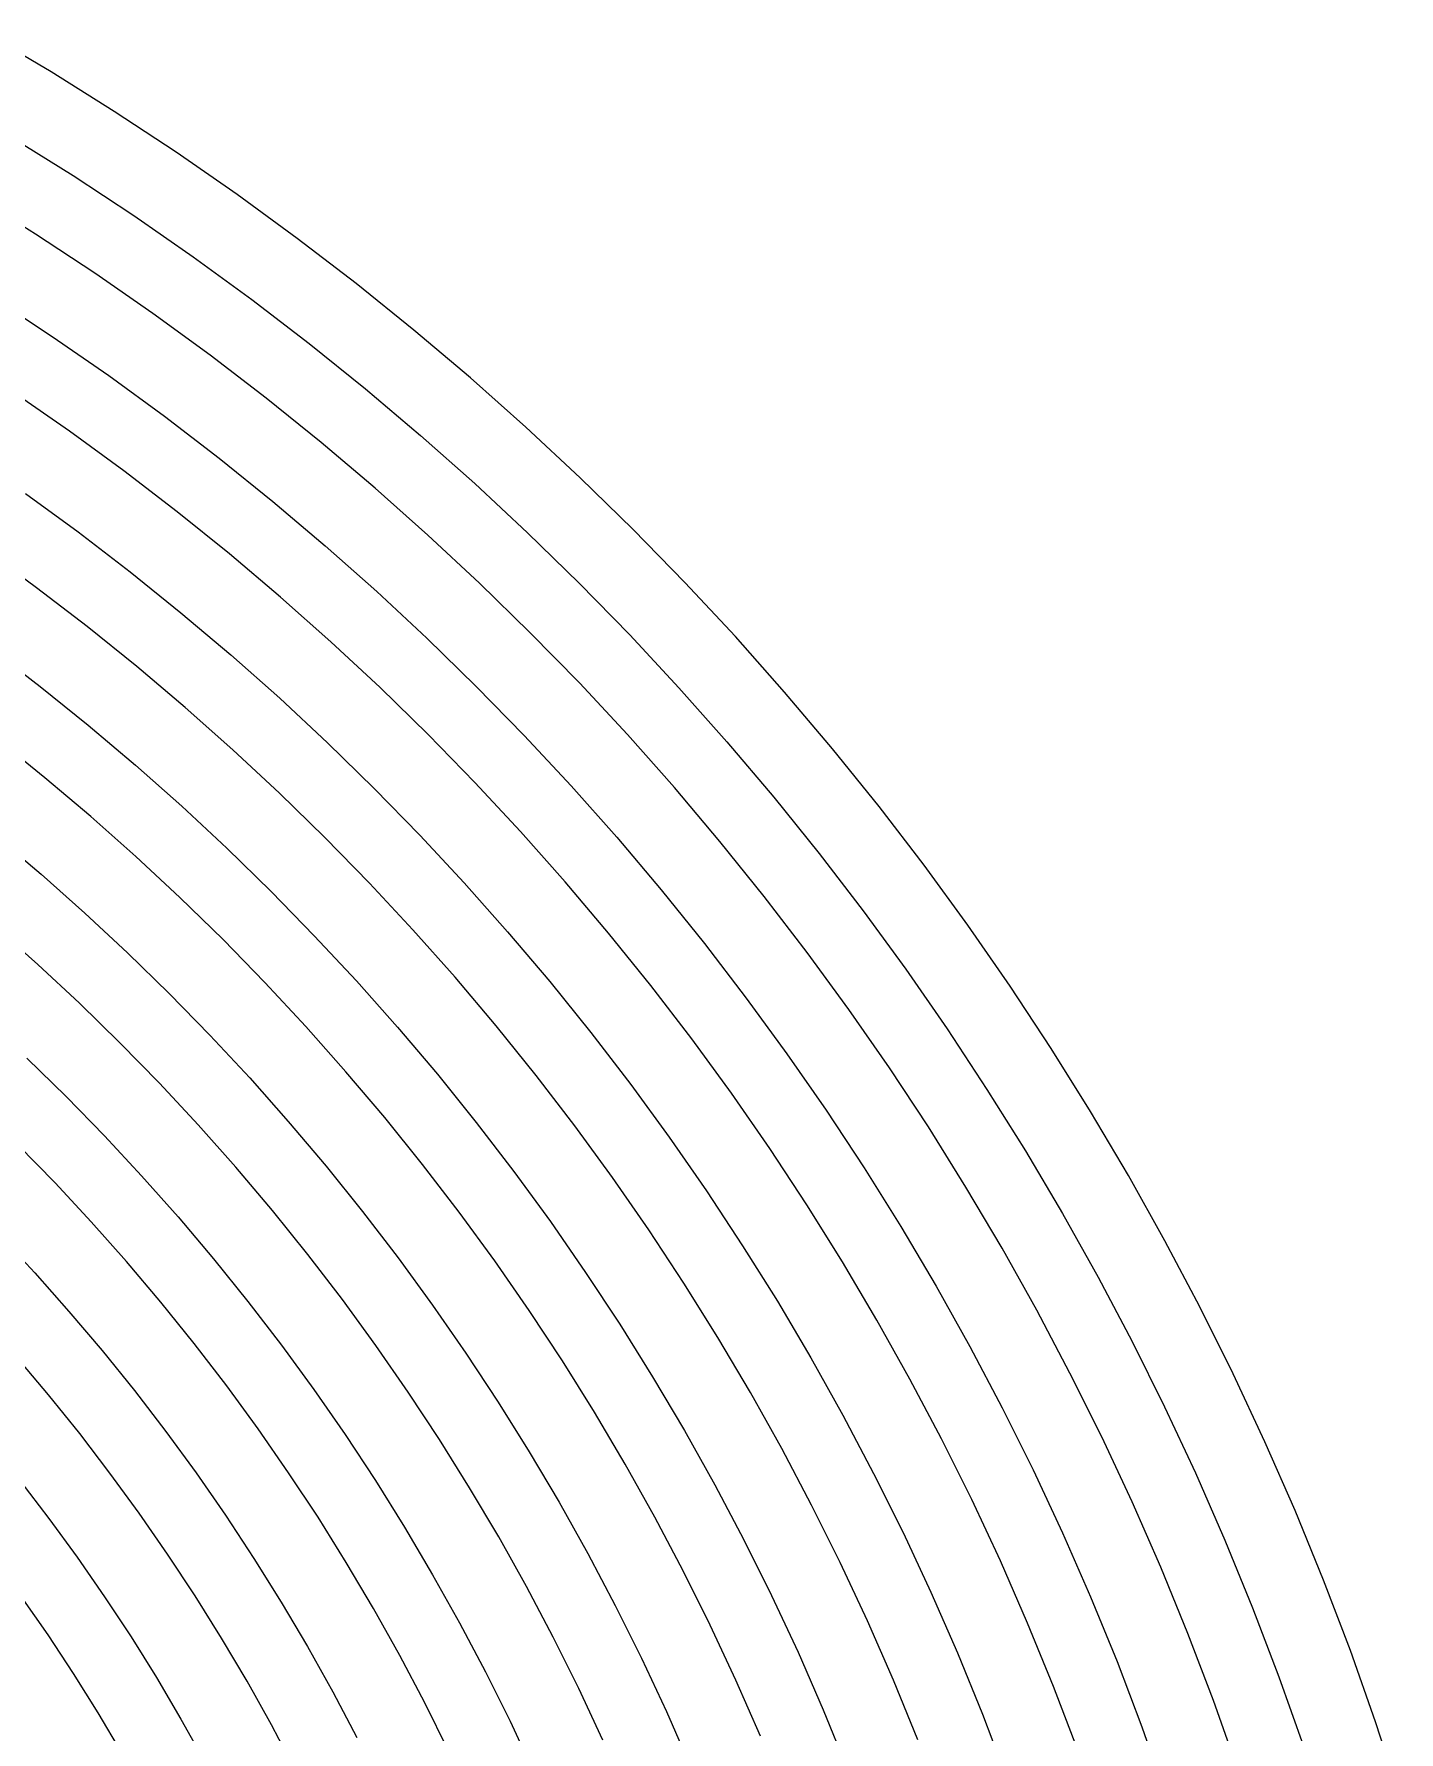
# Model space of a CAD drawing. Extents: x 0 to 82.9, y 0 to 81.
# Drawn here: x 61.26 to 79.18, y 53.34 to 75.63 of the extents above; entities that cross this region are included whole.
import ezdxf

# ---------------------------------------------------------------- set-up
doc = ezdxf.new("R2010")
doc.units = 0
doc.layers.get('0').update_dxf_attribs({"linetype": 'CONTINUOUS'})

msp = doc.modelspace()

# ---------------------------------------------------------------- linework, layer by layer
at = {"color": 0}
for p, q in [((61.4839, 75.1279), (60.6432, 75.6267)), ((62.3136, 74.6111), (61.4839, 75.1279)), ((63.1278, 74.0738), (62.3136, 74.6111)), ((60.9671, 74.2735), (61.7746, 73.7676)), ((63.9286, 73.5182), (63.1278, 74.0738)), ((61.7746, 73.7676), (62.5697, 73.2441)), ((61.2814, 72.9989), (60.4933, 73.4921)), ((64.7153, 72.9439), (63.9286, 73.5182)), ((62.5697, 73.2441), (63.3511, 72.7026)), ((62.0586, 72.4877), (61.2814, 72.9989)), ((65.4886, 72.3512), (64.7153, 72.9439)), ((63.3511, 72.7026), (64.1188, 72.1431)), ((62.822, 71.9571), (62.0586, 72.4877)), ((66.2464, 71.7405), (65.4886, 72.3512)), ((60.7441, 72.1568), (61.499, 71.658)), ((64.1188, 72.1431), (64.8727, 71.5641)), ((63.5716, 71.41), (62.822, 71.9571)), ((61.499, 71.658), (62.2434, 71.1426)), ((64.8727, 71.5641), (65.611, 70.969)), ((66.9893, 71.1122), (66.2464, 71.7405)), ((64.3075, 70.8448), (63.5716, 71.41)), ((62.2434, 71.1426), (62.9737, 70.6092)), ((67.7168, 70.466), (66.9893, 71.1122)), ((61.7266, 70.4123), (61.0002, 70.9164)), ((65.611, 70.969), (66.3346, 70.3559)), ((65.0296, 70.2635), (64.3075, 70.8448)), ((62.9737, 70.6092), (63.6901, 70.0595)), ((68.4294, 69.8031), (67.7168, 70.466)), ((62.4388, 69.8927), (61.7266, 70.4123)), ((65.738, 69.6655), (65.0296, 70.2635)), ((66.3346, 70.3559), (67.0458, 69.7258)), ((63.6901, 70.0595), (64.3943, 69.4916)), ((63.1391, 69.3554), (62.4388, 69.8927)), ((69.1236, 69.1236), (68.4294, 69.8031)), ((61.1477, 69.5978), (61.8409, 69.0922)), ((66.4312, 69.0492), (65.738, 69.6655)), ((67.0458, 69.7258), (67.739, 69.0795)), ((63.8253, 68.8026), (63.1391, 69.3554)), ((64.3943, 69.4916), (65.0833, 68.9088)), ((61.8409, 69.0922), (62.5228, 68.5698)), ((69.8031, 68.428), (69.1236, 69.1236)), ((65.0833, 68.9088), (65.7585, 68.3108)), ((67.1089, 68.4181), (66.4312, 69.0492)), ((67.739, 69.0795), (68.417, 68.4181)), ((61.2937, 68.3588), (60.6185, 68.8523)), ((64.4977, 68.2336), (63.8253, 68.8026)), ((62.5228, 68.5698), (63.1899, 68.0311)), ((67.7704, 67.7718), (67.1089, 68.4181)), ((68.417, 68.4181), (69.0795, 67.739)), ((70.466, 67.7168), (69.8031, 68.428)), ((61.958, 67.8505), (61.2937, 68.3588)), ((65.1577, 67.648), (64.4977, 68.2336)), ((65.7585, 68.3108), (66.4185, 67.6949)), ((63.1899, 68.0311), (63.8447, 67.4769)), ((62.6085, 67.3255), (61.958, 67.8505)), ((68.4181, 67.1089), (67.7704, 67.7718)), ((60.6972, 67.5584), (61.3406, 67.0638)), ((65.8026, 67.0486), (65.1577, 67.648)), ((66.4185, 67.6949), (67.0648, 67.0648)), ((69.0795, 67.739), (69.7258, 67.0458)), ((71.1108, 66.9893), (70.466, 67.7168)), ((63.2464, 66.7865), (62.6085, 67.3255)), ((63.8447, 67.4769), (64.4853, 66.9078)), ((69.0492, 66.4312), (68.4181, 67.1089)), ((61.3406, 67.0638), (61.9732, 66.5536)), ((64.4853, 66.9078), (65.1122, 66.325)), ((66.4323, 66.4323), (65.8026, 67.0486)), ((67.0648, 67.0648), (67.6949, 66.4185)), ((69.7258, 67.0458), (70.3559, 66.336)), ((71.7391, 66.2464), (71.1108, 66.9893)), ((63.8708, 66.2326), (63.2464, 66.7865)), ((61.9732, 66.5536), (62.5934, 66.0301)), ((67.0486, 65.8026), (66.4323, 66.4323)), ((67.6949, 66.4185), (68.3108, 65.7585)), ((69.6655, 65.738), (69.0492, 66.4312)), ((61.4041, 65.8647), (60.7878, 66.3607)), ((64.4825, 65.6636), (63.8708, 66.2326)), ((65.1122, 66.325), (65.7257, 65.7257)), ((70.3559, 66.336), (70.969, 65.611)), ((72.3512, 65.4886), (71.7391, 66.2464)), ((62.5934, 66.0301), (63.1994, 65.4925)), ((62.0078, 65.3549), (61.4041, 65.8647)), ((67.648, 65.1577), (67.0486, 65.8026)), ((68.3108, 65.7585), (68.9088, 65.0833)), ((65.0794, 65.0794), (64.4825, 65.6636)), ((65.7257, 65.7257), (66.325, 65.1122)), ((70.2635, 65.0296), (69.6655, 65.738)), ((70.969, 65.611), (71.5641, 64.8727)), ((62.5972, 64.83), (62.0078, 65.3549)), ((63.1994, 65.4925), (63.7921, 64.94)), ((72.9439, 64.7167), (72.3512, 65.4886)), ((60.7688, 65.0931), (61.353, 64.5982)), ((65.6636, 64.4825), (65.0794, 65.0794)), ((66.325, 65.1122), (66.9078, 64.4853)), ((68.2336, 64.4991), (67.648, 65.1577)), ((68.9088, 65.0833), (69.4916, 64.3943)), ((63.7921, 64.94), (64.3738, 64.3724)), ((70.8448, 64.3075), (70.2635, 65.0296)), ((71.5641, 64.8727), (72.1416, 64.1188)), ((63.1747, 64.2923), (62.5972, 64.83)), ((73.5182, 63.9286), (72.9439, 64.7167)), ((61.353, 64.5982), (61.9263, 64.0898)), ((66.2312, 63.8708), (65.6636, 64.4825)), ((66.9078, 64.4853), (67.4769, 63.8447)), ((68.8026, 63.8253), (68.2336, 64.4991)), ((63.7413, 63.7413), (63.1747, 64.2923)), ((64.3738, 64.3724), (64.9386, 63.7921)), ((69.4916, 64.3943), (70.0595, 63.6916)), ((71.41, 63.5716), (70.8448, 64.3075)), ((61.9263, 64.0898), (62.4858, 63.5688)), ((72.1416, 64.1188), (72.7026, 63.3511)), ((61.3117, 63.4146), (60.755, 63.9078)), ((64.2923, 63.1762), (63.7413, 63.7413)), ((64.9386, 63.7921), (65.4925, 63.1994)), ((66.7865, 63.2464), (66.2312, 63.8708)), ((67.4769, 63.8447), (68.0311, 63.1899)), ((69.3554, 63.1391), (68.8026, 63.8253)), ((74.0738, 63.1278), (73.5182, 63.9286)), ((62.4858, 63.5688), (63.0343, 63.0343)), ((70.0595, 63.6916), (70.6092, 62.9737)), ((71.9571, 62.822), (71.41, 63.5716)), ((61.8561, 62.9073), (61.3117, 63.4146)), ((72.7026, 63.3511), (73.2441, 62.5697)), ((64.83, 62.5987), (64.2923, 63.1762)), ((65.4925, 63.1994), (66.0315, 62.5919)), ((67.3255, 62.6085), (66.7865, 63.2464)), ((68.0311, 63.1899), (68.5698, 62.5217)), ((69.8927, 62.4388), (69.3554, 63.1391)), ((74.6097, 62.3136), (74.0738, 63.1278)), ((62.388, 62.388), (61.8561, 62.9073)), ((63.0343, 63.0343), (63.5688, 62.4858)), ((70.6092, 62.9737), (71.1426, 62.2434)), ((72.4877, 62.0586), (71.9571, 62.822)), ((63.5688, 62.4858), (64.0913, 61.9263)), ((65.3549, 62.0078), (64.83, 62.5987)), ((66.0315, 62.5919), (66.5551, 61.9732)), ((67.8505, 61.958), (67.3255, 62.6085)), ((68.5698, 62.5217), (69.0922, 61.8409)), ((70.4137, 61.7266), (69.8927, 62.4388)), ((73.2441, 62.5697), (73.7676, 61.7746)), ((61.1671, 62.1841), (61.6811, 61.6811)), ((62.9073, 61.8561), (62.388, 62.388)), ((71.1426, 62.2434), (71.658, 61.5005)), ((75.1279, 61.4853), (74.6097, 62.3136)), ((65.8647, 61.4041), (65.3549, 62.0078)), ((66.5551, 61.9732), (67.0648, 61.3406)), ((68.3588, 61.2951), (67.8505, 61.958)), ((72.9989, 61.2828), (72.4877, 62.0586)), ((63.4146, 61.3117), (62.9073, 61.8561)), ((64.0913, 61.9263), (64.5982, 61.353)), ((69.0922, 61.8409), (69.5978, 61.1477)), ((73.7676, 61.7746), (74.2735, 60.9671)), ((61.6811, 61.6811), (62.1841, 61.1671)), ((70.9164, 61.0002), (70.4137, 61.7266)), ((63.9078, 60.755), (63.4146, 61.3117)), ((64.5982, 61.353), (65.0931, 60.7688)), ((66.3593, 60.7893), (65.8647, 61.4041)), ((67.0648, 61.3406), (67.5584, 60.6972)), ((68.8523, 60.6185), (68.3588, 61.2951)), ((71.658, 61.5005), (72.1554, 60.7441)), ((75.6267, 60.6432), (75.1279, 61.4853)), ((62.1841, 61.1671), (62.6731, 60.6393)), ((69.5978, 61.1477), (70.0885, 60.4421)), ((73.4907, 60.4933), (72.9989, 61.2828)), ((61.5364, 60.5497), (61.0485, 61.0485)), ((71.4029, 60.2615), (70.9164, 61.0002)), ((74.2735, 60.9671), (74.7586, 60.1458)), ((62.6731, 60.6393), (63.1515, 60.1017)), ((64.389, 60.1871), (63.9078, 60.755)), ((65.0931, 60.7688), (65.574, 60.1719)), ((66.8419, 60.1624), (66.3593, 60.7893)), ((67.5584, 60.6972), (68.0378, 60.0396)), ((69.3289, 59.9309), (68.8523, 60.6185)), ((72.1554, 60.7441), (72.6362, 59.975)), ((76.1047, 59.7888), (75.6267, 60.6432)), ((62.0116, 60.0385), (61.5364, 60.5497)), ((70.0885, 60.4421), (70.5612, 59.7228)), ((73.9662, 59.6911), (73.4907, 60.4933)), ((64.8547, 59.6085), (64.389, 60.1871)), ((65.574, 60.1719), (66.0396, 59.563)), ((71.8714, 59.5119), (71.4029, 60.2615)), ((62.4762, 59.5161), (62.0116, 60.0385)), ((63.1515, 60.1017), (63.6171, 59.5521)), ((67.3075, 59.5231), (66.8419, 60.1624)), ((68.0378, 60.0396), (68.501, 59.3729)), ((72.6362, 59.975), (73.0994, 59.1936)), ((74.7586, 60.1458), (75.2256, 59.3122)), ((60.8129, 59.8593), (61.2733, 59.3658)), ((69.7907, 59.2307), (69.3289, 59.9309)), ((76.5623, 58.922), (76.1047, 59.7888)), ((62.9267, 58.9827), (62.4762, 59.5161)), ((63.6171, 59.5521), (64.069, 58.9911)), ((65.308, 59.0173), (64.8547, 59.6085)), ((66.0396, 59.563), (66.493, 58.9442)), ((67.758, 58.8726), (67.3075, 59.5231)), ((70.5612, 59.7228), (71.0173, 58.994)), ((72.3237, 58.7484), (71.8714, 59.5119)), ((74.4224, 58.8768), (73.9662, 59.6911)), ((61.2733, 59.3658), (61.7195, 58.8617)), ((68.501, 59.3729), (68.9487, 58.692)), ((75.2256, 59.3122), (75.6722, 58.4673)), ((70.2359, 58.5198), (69.7907, 59.2307)), ((73.0994, 59.1936), (73.5432, 58.4013)), ((61.7195, 58.8617), (62.1552, 58.3477)), ((63.3649, 58.4383), (62.9267, 58.9827)), ((64.069, 58.9911), (64.5072, 58.4193)), ((65.7475, 58.4151), (65.308, 59.0173)), ((66.493, 58.9442), (66.9301, 58.3131)), ((68.1951, 58.2112), (67.758, 58.8726)), ((71.0173, 58.994), (71.4555, 58.2524)), ((74.8577, 58.0513), (74.4224, 58.8768)), ((77.0008, 58.0429), (76.5623, 58.922)), ((68.9487, 58.692), (69.3801, 58.0016)), ((72.7562, 57.9741), (72.3237, 58.7484)), ((63.7907, 57.8845), (63.3649, 58.4383)), ((64.5072, 58.4193), (64.9319, 57.8362)), ((66.1719, 57.8033), (65.7475, 58.4151)), ((70.6632, 57.7963), (70.2359, 58.5198)), ((73.5432, 58.4013), (73.9676, 57.5966)), ((75.6722, 58.4673), (76.0995, 57.6104)), ((61.4497, 57.766), (61.0291, 58.2648)), ((62.1552, 58.3477), (62.5796, 57.8224)), ((66.9301, 58.3131), (67.353, 57.6721)), ((68.6153, 57.5388), (68.1951, 58.2112)), ((71.4555, 58.2524), (71.8771, 57.4985)), ((69.3801, 58.0016), (69.7964, 57.3003)), ((73.1711, 57.1899), (72.7562, 57.9741)), ((75.2754, 57.2135), (74.8577, 58.0513)), ((77.4167, 57.1514), (77.0008, 58.0429)), ((61.8603, 57.2576), (61.4497, 57.766)), ((62.5796, 57.8224), (62.9902, 57.2865)), ((64.2027, 57.3193), (63.7907, 57.8845)), ((64.9319, 57.8362), (65.344, 57.2438)), ((66.5826, 57.1789), (66.1719, 57.8033)), ((71.0738, 57.0632), (70.6632, 57.7963)), ((67.353, 57.6721), (67.7609, 57.0205)), ((69.0192, 56.8551), (68.6153, 57.5388)), ((71.8771, 57.4985), (72.281, 56.7351)), ((73.9676, 57.5966), (74.374, 56.7806)), ((76.0995, 57.6104), (76.5044, 56.7408)), ((62.9902, 57.2865), (63.3885, 56.7408)), ((64.6024, 56.745), (64.2027, 57.3193)), ((69.7964, 57.3003), (70.1947, 56.5863)), ((62.2572, 56.7394), (61.8603, 57.2576)), ((65.344, 57.2438), (65.7408, 56.6416)), ((66.978, 56.5464), (66.5826, 57.1789)), ((71.4664, 56.3192), (71.0738, 57.0632)), ((73.5679, 56.3933), (73.1711, 57.1899)), ((75.6722, 56.3644), (75.2754, 57.2135)), ((77.8122, 56.2487), (77.4167, 57.1514)), ((67.7609, 57.0205), (68.1524, 56.3577)), ((69.4076, 56.1605), (69.0192, 56.8551)), ((61.0732, 56.6416), (61.4564, 56.1428)), ((62.6413, 56.2116), (62.2572, 56.7394)), ((63.3885, 56.7408), (63.7727, 56.1855)), ((64.9884, 56.159), (64.6024, 56.745)), ((65.7408, 56.6416), (66.124, 56.0282)), ((72.281, 56.7351), (72.6666, 55.9608)), ((74.374, 56.7806), (74.7614, 55.9537)), ((76.5044, 56.7408), (76.8904, 55.8602)), ((67.3597, 55.9029), (66.978, 56.5464)), ((70.1947, 56.5863), (70.5764, 55.8641)), ((73.944, 55.5858), (73.5679, 56.3933)), ((63.0149, 55.6754), (62.6413, 56.2116)), ((63.7727, 56.1855), (64.1449, 55.6204)), ((68.1524, 56.3577), (68.5299, 55.6853)), ((69.7798, 55.4577), (69.4076, 56.1605)), ((71.8425, 55.5639), (71.4664, 56.3192)), ((76.0483, 55.5046), (75.6722, 56.3644)), ((78.1858, 55.335), (77.8122, 56.2487)), ((61.4564, 56.1428), (61.8271, 55.6341)), ((65.3591, 55.5653), (64.9884, 56.159)), ((66.124, 56.0282), (66.4916, 55.4055)), ((72.6666, 55.9608), (73.0331, 55.1751)), ((74.7614, 55.9537), (75.1279, 55.1159)), ((67.7252, 55.2496), (67.3597, 55.9029)), ((70.5764, 55.8641), (70.9415, 55.1311)), ((76.8904, 55.8602), (77.2555, 54.9698)), ((61.8271, 55.6341), (62.1866, 55.1159)), ((63.3748, 55.1286), (63.0149, 55.6754)), ((64.1449, 55.6204), (64.5047, 55.0457)), ((65.7172, 54.9603), (65.3591, 55.5653)), ((68.5299, 55.6853), (68.8894, 55.0016)), ((72.1995, 54.7991), (71.8425, 55.5639)), ((74.3024, 54.7688), (73.944, 55.5858)), ((76.4039, 54.635), (76.0483, 55.5046)), ((66.4916, 55.4055), (66.8457, 54.773)), ((70.1354, 54.7441), (69.7798, 55.4577)), ((78.5386, 54.4103), (78.1858, 55.335)), ((61.4454, 54.6171), (61.0979, 55.1159)), ((62.1866, 55.1159), (62.5341, 54.5895)), ((63.7219, 54.573), (63.3748, 55.1286)), ((64.5047, 55.0457), (64.849, 54.4629)), ((68.0752, 54.5867), (67.7252, 55.2496)), ((70.9415, 55.1311), (71.2886, 54.3885)), ((73.0331, 55.1751), (73.382, 54.3789)), ((75.1279, 55.1159), (75.475, 54.2685)), ((66.0605, 54.3472), (65.7172, 54.9603)), ((68.8894, 55.0016), (69.234, 54.3098)), ((77.2555, 54.9698), (77.5988, 54.0674)), ((61.7788, 54.1087), (61.4454, 54.6171)), ((66.8457, 54.773), (67.1848, 54.132)), ((70.473, 54.0205), (70.1354, 54.7441)), ((72.5399, 54.0233), (72.1995, 54.7991)), ((74.6414, 53.9404), (74.3024, 54.7688)), ((76.7401, 53.7531), (76.4039, 54.635)), ((62.5341, 54.5895), (62.8675, 54.0551)), ((64.0567, 54.0082), (63.7219, 54.573)), ((64.849, 54.4629), (65.1813, 53.8702)), ((68.41, 53.9143), (68.0752, 54.5867)), ((71.2886, 54.3885), (71.6195, 53.6346)), ((73.382, 54.3789), (73.7112, 53.5739)), ((78.8677, 53.4748), (78.5386, 54.4103)), ((66.3885, 53.7242), (66.0605, 54.3472)), ((69.234, 54.3098), (69.5621, 53.6085)), ((75.475, 54.2685), (75.8017, 53.4098)), ((62.1026, 53.5919), (61.7788, 54.1087)), ((62.8675, 54.0551), (63.1885, 53.5107)), ((64.3763, 53.4349), (64.0567, 54.0082)), ((67.1848, 54.132), (67.5086, 53.4818)), ((70.794, 53.2874), (70.473, 54.0205)), ((72.861, 53.2391), (72.5399, 54.0233)), ((74.961, 53.1026), (74.6414, 53.9404)), ((77.5988, 54.0674), (77.9212, 53.1551)), ((65.1813, 53.8702), (65.4981, 53.2694)), ((66.7025, 53.0931), (66.3885, 53.7242)), ((68.7282, 53.2324), (68.41, 53.9143)), ((77.0544, 52.8616), (76.7401, 53.7531)), ((62.4127, 53.0669), (62.1026, 53.5919)), ((63.1885, 53.5107), (63.4986, 52.9594)), ((69.5621, 53.6085), (69.8733, 52.8987)), ((71.6195, 53.6346), (71.9307, 52.8726)), ((73.7112, 53.5739), (74.0212, 52.7597)), ((64.6836, 52.8546), (64.3763, 53.4349)), ((67.5086, 53.4818), (67.8173, 52.8214)), ((75.8017, 53.4098), (76.1076, 52.542)), ((79.1767, 52.5293), (78.8677, 53.4748))]:
    msp.add_line(p, q, dxfattribs=at)

doc.saveas('drawing.dxf')
